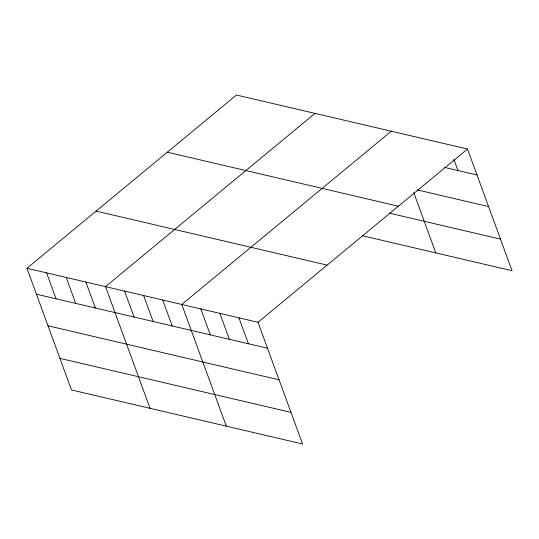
<?xml version="1.0" encoding="UTF-8"?>
<svg xmlns="http://www.w3.org/2000/svg" width="539" height="539" viewBox="0 0 539 539"><rect width="100%" height="100%" fill="white"/><g stroke="black" fill="none" stroke-linecap="round" stroke-linejoin="round"><path stroke-width="0.81" d="M26.95 268.274L258.013 322.288L302.541 443.974L71.478 389.96L26.95 268.274L236.459 95.026L467.522 149.04L512.05 270.726L362.727 235.819M315.019 113.392L105.509 286.633L150.044 408.326M391.267 131.22L181.764 304.461L226.292 426.147M258.013 322.288L467.522 149.04M444.446 167.366L477.015 174.98M417.092 189.869L488.577 206.578M167.319 152.2L398.382 206.215M389.286 213.134L500.488 239.134M96.09 211.099L327.153 265.114M36.443 294.213L267.506 348.228M48.005 325.805L279.067 379.827M59.917 358.361L290.979 412.375M453.919 159.524L457.948 170.526M413.743 192.632L435.802 252.906M238.952 317.828L248.445 343.774M219.885 313.375L229.378 339.314M200.825 308.921L210.318 334.86M162.697 300.007L172.19 325.947M143.637 295.547L153.13 321.487M124.576 291.094L134.07 317.033M85.869 282.045L95.363 307.985M66.23 277.457L75.723 303.396M46.59 272.862L56.083 298.801"/></g></svg>
